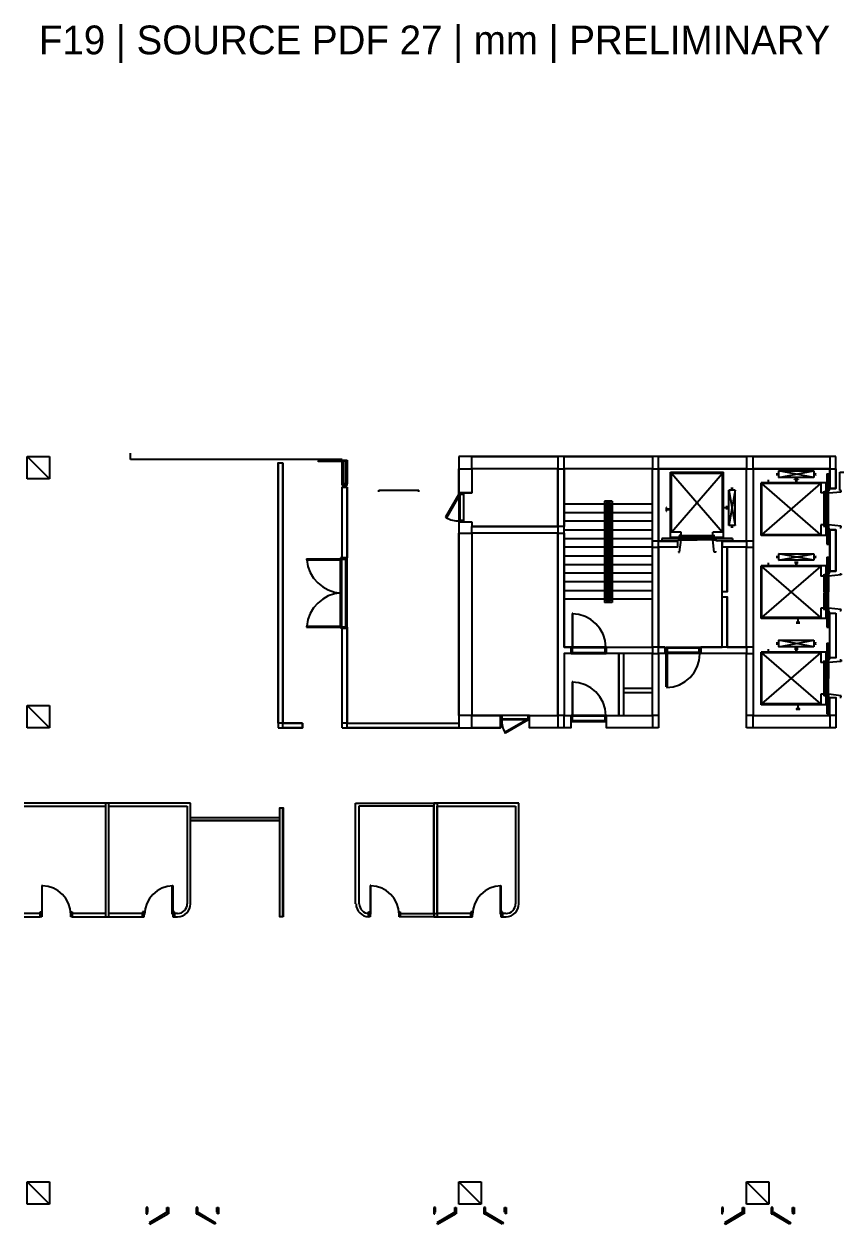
# Model space of a CAD drawing. Header units: millimetres. Extents: x -1062 to 473405, y -148599 to 38948.
# Drawn here: x 349535 to 375175, y -148599 to -111052 of the extents above; entities that cross this region are included whole.
import ezdxf

# ---------------------------------------------------------------- set-up
doc = ezdxf.new("R2010")
doc.units = ezdxf.units.MM
for name, color, linetype in [('COLUMN', 1, 'Continuous'), ('CORE_REF', 8, 'Continuous'), ('DOOR', 3, 'Continuous'), ('TITLE', 2, 'Continuous'), ('WALL', 7, 'Continuous'), ('WINDOW', 4, 'Continuous')]:
    doc.layers.add(name, color=color, linetype=linetype)

msp = doc.modelspace()

# ---------------------------------------------------------------- linework, layer by layer
at = {"layer": 'COLUMN'}
for p, q in [((350334.3, -125279), (349636.1, -124580.5)), ((349636.1, -124580.5), (350334.3, -124580.5)), ((349636.1, -125279), (349636.1, -124580.5)), ((350334.3, -124580.5), (350334.3, -125279)), ((350334.3, -125279), (349636.1, -125279)), ((350334.3, -133077.6), (349636.1, -132379.1)), ((349636.1, -132379.1), (350334.3, -132379.1)), ((349636.1, -133077.6), (349636.1, -132379.1)), ((350334.3, -132379.1), (350334.3, -133077.6)), ((350334.3, -133077.6), (349636.1, -133077.6)), ((350334.3, -147976.3), (349636.1, -147277.7)), ((349636.1, -147277.7), (350334.3, -147277.7)), ((349636.1, -147976.3), (349636.1, -147277.7)), ((350334.3, -147277.7), (350334.3, -147976.3)), ((363827.2, -147976.3), (363129, -147277.7)), ((363129, -147277.7), (363827.2, -147277.7)), ((363129, -147976.3), (363129, -147277.7)), ((363827.2, -147277.7), (363827.2, -147976.3)), ((372826.7, -147976.3), (372128.5, -147277.7)), ((372128.5, -147277.7), (372826.7, -147277.7)), ((372128.5, -147976.3), (372128.5, -147277.7)), ((372826.7, -147277.7), (372826.7, -147976.3)), ((350334.3, -147976.3), (349636.1, -147976.3)), ((363827.2, -147976.3), (363129, -147976.3)), ((372826.7, -147976.3), (372128.5, -147976.3))]:
    msp.add_line(p, q, dxfattribs=at)
at = {"layer": 'CORE_REF'}
for p, q in [((369754.9, -127108), (369754.9, -125075.8)), ((369754.9, -125075.8), (371405, -125075.8)), ((369780.3, -126955.6), (369780.3, -125101.2)), ((369780.3, -125101.2), (371379.6, -125101.2)), ((369780.3, -126955.6), (371379.6, -125101.2)), ((369780.3, -125101.2), (371379.6, -126955.6)), ((371379.6, -126955.6), (371379.6, -125101.2)), ((371405, -127108), (371405, -125075.8)), ((372801.3, -125317.1), (372801.3, -125393.3)), ((373080.5, -125177.4), (373080.5, -125101.2)), ((373080.5, -125101.2), (373080.5, -125126.6)), ((373080.5, -125126.6), (373093.2, -125126.6)), ((373093.2, -125139.3), (373080.5, -125139.3)), ((373080.5, -125139.3), (373080.5, -125177.4)), ((373105.9, -125126.6), (373093.2, -125126.6)), ((373105.9, -125139.3), (373093.2, -125139.3)), ((373105.9, -125126.6), (373131.3, -125126.6)), ((373131.3, -125139.3), (373105.9, -125139.3)), ((373131.3, -125037.7), (373131.3, -125240.9)), ((374235.6, -125240.9), (373131.3, -125037.7)), ((373131.3, -125037.7), (374235.6, -125037.7)), ((373131.3, -125240.9), (374235.6, -125037.7)), ((373131.3, -125126.6), (373131.3, -125139.3)), ((374235.6, -125240.9), (373131.3, -125240.9)), ((373626.3, -125304.4), (373626.3, -125291.7)), ((373626.3, -125291.7), (373740.6, -125291.7)), ((373677.1, -125304.4), (373626.3, -125304.4)), ((373677.1, -125342.5), (373677.1, -125304.4)), ((373677.1, -125406.1), (373677.1, -125342.5)), ((373740.6, -125304.4), (373689.8, -125304.4)), ((373689.8, -125304.4), (373689.8, -125342.5)), ((373689.8, -125342.5), (373689.8, -125406.1)), ((373740.6, -125291.7), (373740.6, -125304.4)), ((374235.6, -125037.7), (374235.6, -125240.9)), ((374235.6, -125126.6), (374261, -125126.6)), ((374235.6, -125139.3), (374261, -125139.3)), ((374273.7, -125126.6), (374261, -125126.6)), ((374261, -125139.3), (374273.7, -125139.3)), ((374286.4, -125101.2), (374273.7, -125126.6)), ((374273.7, -125139.3), (374286.4, -125177.4)), ((374286.4, -125177.4), (374286.4, -125101.2)), ((374641.8, -125126.6), (374641.8, -127323.9)), ((374641.8, -125126.6), (374730.6, -125126.6)), ((374705.3, -125634.7), (374705.3, -125126.6)), ((371773.1, -125634.7), (371570, -125634.7)), ((371570, -126739.7), (371570, -125634.7)), ((371773.1, -125634.7), (371570, -126739.7)), ((371570, -125634.7), (371773.1, -126739.7)), ((371633.5, -125583.9), (371709.6, -125583.9)), ((371671.6, -125583.9), (371633.5, -125583.9)), ((371671.6, -125583.9), (371671.6, -125609.3)), ((371684.3, -125583.9), (371671.6, -125583.9)), ((371671.6, -125609.3), (371671.6, -125634.7)), ((371709.6, -125583.9), (371684.3, -125583.9)), ((371773.1, -126739.7), (371773.1, -125634.7)), ((374616.4, -125406.1), (372585.5, -125406.1)), ((372585.5, -127057.2), (372585.5, -125406.1)), ((374451.4, -125431.5), (372610.9, -125431.5)), ((372610.9, -127031.8), (372610.9, -125431.5)), ((374451.4, -127031.8), (372610.9, -125431.5)), ((372610.9, -127031.8), (374451.4, -125431.5)), ((373689.8, -125406.1), (373677.1, -125406.1)), ((374451.4, -125431.5), (374451.4, -125723.6)), ((374552.9, -125723.6), (374451.4, -125723.6)), ((374552.9, -125723.6), (374552.9, -125672.8)), ((374552.9, -126231.6), (374552.9, -125685.5)), ((374591, -125685.5), (374552.9, -125685.5)), ((374591, -126231.6), (374591, -125685.5)), ((374616.4, -127057.2), (374616.4, -125406.1)), ((374654.5, -126765.1), (374654.5, -125685.5)), ((374654.5, -125685.5), (374692.6, -125685.5)), ((374730.6, -125583.9), (374692.6, -125660.1)), ((374692.6, -125723.6), (374692.6, -125660.1)), ((374692.6, -125660.1), (374705.3, -125660.1)), ((374692.6, -126765.1), (374692.6, -125685.5)), ((374692.6, -125723.6), (375086, -125685.5)), ((375086, -125647.4), (375048, -125647.4)), ((375086, -125685.5), (375086, -125647.4)), ((367685.9, -126079.2), (366429.3, -126079.2)), ((367927.1, -125977.6), (367685.9, -125977.6)), ((367685.9, -125977.6), (367685.9, -129152.9)), ((367876.3, -126028.4), (367736.7, -126028.4)), ((367736.7, -126028.4), (367736.7, -129102.1)), ((367876.3, -126079.2), (367736.7, -126079.2)), ((367774.7, -126079.2), (367774.7, -129051.3)), ((367825.5, -126079.2), (367825.5, -129051.3)), ((367876.3, -126079.2), (367863.6, -126079.2)), ((367876.3, -126028.4), (367876.3, -129102.1)), ((367927.1, -125977.6), (367927.1, -129152.9)), ((369183.7, -126079.2), (367927.1, -126079.2)), ((371506.6, -126180.8), (371506.6, -126130)), ((371506.6, -126130), (371506.6, -126244.3)), ((367685.9, -126345.9), (366429.3, -126345.9)), ((367774.7, -126345.9), (367736.7, -126345.9)), ((367876.3, -126345.9), (367825.5, -126345.9)), ((369183.7, -126345.9), (367927.1, -126345.9)), ((369628, -126180.8), (369615.3, -126180.8)), ((369615.3, -126180.8), (369615.3, -126295.1)), ((369615.3, -126295.1), (369628, -126295.1)), ((369628, -126231.6), (369628, -126180.8)), ((369640.7, -126231.6), (369628, -126231.6)), ((369628, -126282.4), (369628, -126244.3)), ((369628, -126244.3), (369640.7, -126244.3)), ((369691.4, -126231.6), (369640.7, -126231.6)), ((369640.7, -126244.3), (369691.4, -126244.3)), ((369729.5, -126231.6), (369691.4, -126231.6)), ((369691.4, -126244.3), (369729.5, -126244.3)), ((369729.5, -126244.3), (369729.5, -126231.6)), ((371392.3, -126193.5), (371392.3, -126180.8)), ((371392.3, -126180.8), (371430.4, -126180.8)), ((371430.4, -126193.5), (371392.3, -126193.5)), ((371430.4, -126180.8), (371455.8, -126180.8)), ((371455.8, -126193.5), (371430.4, -126193.5)), ((371455.8, -126180.8), (371468.5, -126180.8)), ((371468.5, -126193.5), (371455.8, -126193.5)), ((371468.5, -126180.8), (371493.9, -126180.8)), ((371493.9, -126193.5), (371468.5, -126193.5)), ((371493.9, -126180.8), (371506.6, -126180.8)), ((371506.6, -126193.5), (371493.9, -126193.5)), ((371506.6, -126244.3), (371506.6, -126193.5)), ((374552.9, -126765.1), (374552.9, -126231.6)), ((374591, -126231.6), (374552.9, -126231.6)), ((374591, -126765.1), (374591, -126231.6)), ((374654.5, -126231.6), (374692.6, -126231.6)), ((367685.9, -126612.7), (366429.3, -126612.7)), ((367685.9, -126892.1), (366429.3, -126892.1)), ((367774.7, -126612.7), (367736.7, -126612.7)), ((367774.7, -126892.1), (367736.7, -126892.1)), ((367876.3, -126612.7), (367825.5, -126612.7)), ((367876.3, -126892.1), (367825.5, -126892.1)), ((369183.7, -126612.7), (367927.1, -126612.7)), ((369183.7, -126892.1), (367927.1, -126892.1)), ((371773.1, -126739.7), (371570, -126739.7)), ((371671.6, -126777.8), (371633.5, -126777.8)), ((371709.6, -126790.5), (371633.5, -126790.5)), ((371671.6, -126765.1), (371671.6, -126739.7)), ((371671.6, -126777.8), (371671.6, -126765.1)), ((371684.3, -126777.8), (371671.6, -126777.8)), ((371709.6, -126777.8), (371684.3, -126777.8)), ((374451.4, -126727), (374451.4, -127031.8)), ((374552.9, -126727), (374451.4, -126727)), ((374552.9, -126727), (374552.9, -126790.5)), ((374591, -126765.1), (374552.9, -126765.1)), ((374654.5, -126765.1), (374692.6, -126765.1)), ((375086, -126765.1), (374692.6, -126727)), ((374692.6, -126727), (374692.6, -126803.2)), ((374692.6, -126803.2), (374705.3, -126803.2)), ((374730.6, -126879.4), (374692.6, -126803.2)), ((374705.3, -127323.9), (374705.3, -126815.9)), ((375048, -126803.2), (375086, -126803.2)), ((375086, -126803.2), (375086, -126765.1)), ((367685.9, -127158.8), (366429.3, -127158.8)), ((367774.7, -127158.8), (367736.7, -127158.8)), ((367876.3, -127158.8), (367825.5, -127158.8)), ((369183.7, -127158.8), (367927.1, -127158.8)), ((371684.3, -127146.1), (369475.6, -127146.1)), ((369475.6, -127146.1), (369475.6, -127235)), ((369475.6, -127209.6), (369996.1, -127209.6)), ((369754.9, -127108), (371405, -127108)), ((370084.9, -126955.6), (369780.3, -126955.6)), ((369932.6, -127235), (370008.8, -127196.9)), ((370084.9, -127196.9), (370008.8, -127196.9)), ((370008.8, -127196.9), (370008.8, -127209.6)), ((370084.9, -127057.2), (370021.4, -127057.2)), ((370034.1, -127057.2), (370580, -127057.2)), ((370034.1, -127095.3), (370034.1, -127057.2)), ((370034.1, -127095.3), (370580, -127095.3)), ((370034.1, -127146.1), (370580, -127146.1)), ((370034.1, -127146.1), (370034.1, -127196.9)), ((370034.1, -127196.9), (370580, -127196.9)), ((370034.1, -127578), (370084.9, -127196.9)), ((370084.9, -127057.2), (370084.9, -126955.6)), ((370580, -127057.2), (371113.1, -127057.2)), ((370580, -127095.3), (370580, -127057.2)), ((370580, -127095.3), (371113.1, -127095.3)), ((371113.1, -127146.1), (370580, -127146.1)), ((370580, -127196.9), (370580, -127146.1)), ((371113.1, -127196.9), (370580, -127196.9)), ((371379.6, -126955.6), (371075, -126955.6)), ((371075, -127057.2), (371075, -126955.6)), ((371075, -127057.2), (371138.5, -127057.2)), ((371113.1, -127578), (371075, -127196.9)), ((371075, -127196.9), (371151.1, -127196.9)), ((371113.1, -127095.3), (371113.1, -127057.2)), ((371113.1, -127146.1), (371113.1, -127196.9)), ((371151.1, -127196.9), (371151.1, -127209.6)), ((371227.3, -127235), (371151.1, -127196.9)), ((371163.8, -127209.6), (371684.3, -127209.6)), ((371684.3, -127146.1), (371684.3, -127235)), ((374616.4, -127057.2), (372585.5, -127057.2)), ((374451.4, -127031.8), (372610.9, -127031.8)), ((367685.9, -127425.6), (366429.3, -127425.6)), ((367774.7, -127425.6), (367736.7, -127425.6)), ((367876.3, -127425.6), (367825.5, -127425.6)), ((369183.7, -127425.6), (367927.1, -127425.6)), ((369996.1, -127552.6), (369996.1, -127578)), ((369996.1, -127578), (370034.1, -127578)), ((371163.8, -127578), (371113.1, -127578)), ((371163.8, -127552.6), (371163.8, -127578)), ((373131.3, -127628.8), (373131.3, -127832)), ((374235.6, -127832), (373131.3, -127628.8)), ((373131.3, -127628.8), (374235.6, -127628.8)), ((373131.3, -127832), (374235.6, -127628.8)), ((374235.6, -127628.8), (374235.6, -127832)), ((374641.8, -127323.9), (374730.6, -127323.9)), ((367685.9, -127705), (366429.3, -127705)), ((367685.9, -127971.7), (366429.3, -127971.7)), ((367774.7, -127705), (367736.7, -127705)), ((367774.7, -127971.7), (367736.7, -127971.7)), ((367876.3, -127705), (367825.5, -127705)), ((367876.3, -127971.7), (367825.5, -127971.7)), ((369183.7, -127705), (367927.1, -127705)), ((369183.7, -127971.7), (367927.1, -127971.7)), ((374616.4, -128009.8), (372585.5, -128009.8)), ((372585.5, -129648.3), (372585.5, -128009.8)), ((374451.4, -128022.5), (372610.9, -128022.5)), ((372610.9, -129622.9), (372610.9, -128022.5)), ((374451.4, -129622.9), (372610.9, -128022.5)), ((372610.9, -129622.9), (374451.4, -128022.5)), ((372801.3, -127908.2), (372801.3, -127984.4)), ((373080.5, -127768.5), (373080.5, -127692.3)), ((373080.5, -127692.3), (373080.5, -127730.4)), ((373080.5, -127730.4), (373093.2, -127730.4)), ((373093.2, -127743.1), (373080.5, -127743.1)), ((373080.5, -127743.1), (373080.5, -127768.5)), ((373105.9, -127730.4), (373093.2, -127730.4)), ((373105.9, -127743.1), (373093.2, -127743.1)), ((373105.9, -127730.4), (373131.3, -127730.4)), ((373131.3, -127743.1), (373105.9, -127743.1)), ((373131.3, -127730.4), (373131.3, -127743.1)), ((374235.6, -127832), (373131.3, -127832)), ((373626.3, -127895.5), (373740.6, -127895.5)), ((373677.1, -127908.2), (373626.3, -127908.2)), ((373677.1, -127946.3), (373677.1, -127908.2)), ((373677.1, -128009.8), (373677.1, -127946.3)), ((373689.8, -128009.8), (373677.1, -128009.8)), ((373740.6, -127908.2), (373689.8, -127908.2)), ((373689.8, -127908.2), (373689.8, -127946.3)), ((373689.8, -127946.3), (373689.8, -128009.8)), ((374261, -127730.4), (374235.6, -127730.4)), ((374235.6, -127730.4), (374235.6, -127743.1)), ((374235.6, -127743.1), (374261, -127743.1)), ((374273.7, -127730.4), (374261, -127730.4)), ((374261, -127743.1), (374273.7, -127743.1)), ((374286.4, -127692.3), (374273.7, -127730.4)), ((374273.7, -127743.1), (374286.4, -127768.5)), ((374286.4, -127768.5), (374286.4, -127692.3)), ((374451.4, -128022.5), (374451.4, -128327.3)), ((374616.4, -129648.3), (374616.4, -128009.8)), ((374641.8, -127730.4), (374641.8, -129927.7)), ((374641.8, -127730.4), (374730.6, -127730.4)), ((374705.3, -128238.4), (374705.3, -127730.4)), ((367685.9, -128238.4), (366429.3, -128238.4)), ((367774.7, -128238.4), (367736.7, -128238.4)), ((367876.3, -128238.4), (367825.5, -128238.4)), ((369183.7, -128238.4), (367927.1, -128238.4)), ((374552.9, -128327.3), (374451.4, -128327.3)), ((374552.9, -128327.3), (374552.9, -128263.8)), ((374552.9, -128822.7), (374552.9, -128289.2)), ((374591, -128289.2), (374552.9, -128289.2)), ((374591, -128822.7), (374591, -128289.2)), ((374654.5, -128289.2), (374654.5, -128822.7)), ((374654.5, -128289.2), (374692.6, -128289.2)), ((374730.6, -128174.9), (374692.6, -128263.8)), ((374692.6, -128327.3), (374692.6, -128263.8)), ((374692.6, -128263.8), (374705.3, -128263.8)), ((374692.6, -128289.2), (374692.6, -128822.7)), ((375086, -128289.2), (374692.6, -128327.3)), ((375048, -128251.1), (375086, -128251.1)), ((375086, -128251.1), (375086, -128289.2)), ((367685.9, -128505.2), (366429.3, -128505.2)), ((367774.7, -128505.2), (367736.7, -128505.2)), ((367876.3, -128505.2), (367825.5, -128505.2)), ((369183.7, -128505.2), (367927.1, -128505.2)), ((367685.9, -128784.6), (366429.3, -128784.6)), ((367685.9, -129051.3), (366429.3, -129051.3)), ((367927.1, -129152.9), (367685.9, -129152.9)), ((367774.7, -128784.6), (367736.7, -128784.6)), ((367774.7, -129051.3), (367736.7, -129051.3)), ((367876.3, -129102.1), (367736.7, -129102.1)), ((367876.3, -129051.3), (367774.7, -129051.3)), ((367876.3, -128784.6), (367825.5, -128784.6)), ((367876.3, -129051.3), (367863.6, -129051.3)), ((369183.7, -128784.6), (367927.1, -128784.6)), ((369183.7, -129051.3), (367927.1, -129051.3)), ((374552.9, -128822.7), (374591, -128822.7)), ((374552.9, -129368.9), (374552.9, -128835.4)), ((374552.9, -128835.4), (374591, -128835.4)), ((374591, -129368.9), (374591, -128835.4)), ((374654.5, -129368.9), (374654.5, -128822.7)), ((374692.6, -128822.7), (374654.5, -128822.7)), ((374692.6, -129368.9), (374692.6, -128822.7)), ((374451.4, -129330.8), (374451.4, -129622.9)), ((374552.9, -129330.8), (374451.4, -129330.8)), ((374552.9, -129330.8), (374552.9, -129394.3)), ((374591, -129368.9), (374552.9, -129368.9)), ((374654.5, -129368.9), (374692.6, -129368.9)), ((375086, -129368.9), (374692.6, -129330.8)), ((374692.6, -129330.8), (374692.6, -129394.3)), ((374692.6, -129394.3), (374705.3, -129394.3)), ((374730.6, -129483.2), (374692.6, -129394.3)), ((374705.3, -129927.7), (374705.3, -129419.7)), ((375048, -129407), (375086, -129407)), ((375086, -129407), (375086, -129368.9)), ((374616.4, -129648.3), (372585.5, -129648.3)), ((374451.4, -129622.9), (372610.9, -129622.9)), ((373727.9, -129775.3), (373677.1, -129775.3)), ((373677.1, -129788), (373791.3, -129788)), ((373740.6, -129673.7), (373727.9, -129673.7)), ((373727.9, -129673.7), (373727.9, -129737.2)), ((373727.9, -129737.2), (373727.9, -129775.3)), ((373740.6, -129737.2), (373740.6, -129673.7)), ((373740.6, -129775.3), (373740.6, -129737.2)), ((373791.3, -129775.3), (373740.6, -129775.3)), ((374641.8, -129927.7), (374730.6, -129927.7)), ((372801.3, -130613.6), (372801.3, -130689.8)), ((373080.5, -130473.9), (373080.5, -130397.7)), ((373080.5, -130397.7), (373080.5, -130423.1)), ((373080.5, -130423.1), (373093.2, -130435.8)), ((373093.2, -130435.8), (373080.5, -130435.8)), ((373080.5, -130435.8), (373080.5, -130473.9)), ((373093.2, -130435.8), (373105.9, -130435.8)), ((373105.9, -130435.8), (373131.3, -130435.8)), ((373131.3, -130334.2), (373131.3, -130537.4)), ((374235.6, -130537.4), (373131.3, -130334.2)), ((373131.3, -130334.2), (374235.6, -130334.2)), ((373131.3, -130537.4), (374235.6, -130334.2)), ((374235.6, -130537.4), (373131.3, -130537.4)), ((373677.1, -130600.9), (373626.3, -130600.9)), ((373626.3, -130600.9), (373740.6, -130600.9)), ((373677.1, -130613.6), (373677.1, -130600.9)), ((373677.1, -130639), (373677.1, -130613.6)), ((373677.1, -130651.7), (373677.1, -130639)), ((373677.1, -130702.5), (373677.1, -130651.7)), ((373740.6, -130600.9), (373689.8, -130600.9)), ((373689.8, -130600.9), (373689.8, -130613.6)), ((373689.8, -130613.6), (373689.8, -130639)), ((373689.8, -130639), (373689.8, -130651.7)), ((373689.8, -130651.7), (373689.8, -130702.5)), ((374235.6, -130334.2), (374235.6, -130537.4)), ((374261, -130435.8), (374235.6, -130435.8)), ((374273.7, -130435.8), (374261, -130435.8)), ((374286.4, -130397.7), (374273.7, -130423.1)), ((374273.7, -130423.1), (374273.7, -130435.8)), ((374273.7, -130435.8), (374286.4, -130473.9)), ((374286.4, -130473.9), (374286.4, -130397.7)), ((374641.8, -130423.1), (374641.8, -132633.1)), ((374641.8, -130423.1), (374730.6, -130423.1)), ((374705.3, -130943.8), (374705.3, -130423.1)), ((374616.4, -130702.5), (372585.5, -130702.5)), ((372585.5, -132353.7), (372585.5, -130702.5)), ((374451.4, -130727.9), (372610.9, -130727.9)), ((372610.9, -132328.3), (372610.9, -130727.9)), ((374451.4, -132328.3), (372610.9, -130727.9)), ((372610.9, -132328.3), (374451.4, -130727.9)), ((373689.8, -130702.5), (373677.1, -130702.5)), ((374451.4, -130727.9), (374451.4, -131032.7)), ((374552.9, -131032.7), (374451.4, -131032.7)), ((374552.9, -131032.7), (374552.9, -130969.2)), ((374552.9, -131528.1), (374552.9, -130994.6)), ((374591, -130994.6), (374552.9, -130994.6)), ((374591, -131528.1), (374591, -130994.6)), ((374616.4, -132353.7), (374616.4, -130702.5)), ((374654.5, -130994.6), (374654.5, -131528.1)), ((374654.5, -130994.6), (374692.6, -130994.6)), ((374730.6, -130880.3), (374692.6, -130956.5)), ((374692.6, -131032.7), (374692.6, -130956.5)), ((374692.6, -130956.5), (374705.3, -130956.5)), ((374692.6, -130994.6), (374692.6, -131528.1)), ((375086, -130994.6), (374692.6, -131032.7)), ((375048, -130943.8), (375086, -130943.8)), ((375086, -130943.8), (375086, -130994.6)), ((374552.9, -132074.2), (374552.9, -131528.1)), ((374591, -131528.1), (374552.9, -131528.1)), ((374591, -132074.2), (374591, -131528.1)), ((374654.5, -132074.2), (374654.5, -131528.1)), ((374692.6, -131528.1), (374654.5, -131528.1)), ((374692.6, -132074.2), (374692.6, -131528.1)), ((374451.4, -132023.4), (374451.4, -132328.3)), ((374552.9, -132023.4), (374451.4, -132023.4)), ((374552.9, -132023.4), (374552.9, -132086.9)), ((374591, -132074.2), (374552.9, -132074.2)), ((374654.5, -132074.2), (374692.6, -132074.2)), ((375086, -132074.2), (374692.6, -132023.4)), ((374692.6, -132023.4), (374692.6, -132099.6)), ((374692.6, -132099.6), (374705.3, -132099.6)), ((374730.6, -132175.8), (374692.6, -132099.6)), ((374705.3, -132633.1), (374705.3, -132112.3)), ((375048, -132112.3), (375086, -132112.3)), ((375086, -132112.3), (375086, -132074.2)), ((374616.4, -132353.7), (372585.5, -132353.7)), ((374451.4, -132328.3), (372610.9, -132328.3)), ((373727.9, -132480.7), (373677.1, -132480.7)), ((373677.1, -132480.7), (373677.1, -132493.4)), ((373677.1, -132493.4), (373791.3, -132493.4)), ((373740.6, -132379.1), (373727.9, -132379.1)), ((373727.9, -132379.1), (373727.9, -132442.6)), ((373727.9, -132442.6), (373727.9, -132468)), ((373727.9, -132468), (373727.9, -132480.7)), ((373740.6, -132442.6), (373740.6, -132379.1)), ((373740.6, -132468), (373740.6, -132442.6)), ((373740.6, -132480.7), (373740.6, -132468)), ((373791.3, -132480.7), (373740.6, -132480.7)), ((373791.3, -132493.4), (373791.3, -132480.7)), ((374641.8, -132633.1), (374730.6, -132633.1))]:
    msp.add_line(p, q, dxfattribs=at)
at = {"layer": 'DOOR'}
for p, q in [((358737.2, -124720.2), (359486.1, -124720.2)), ((358737.2, -124745.6), (358737.2, -124720.2)), ((359486.1, -124745.6), (358737.2, -124745.6)), ((359486.1, -124720.2), (359486.1, -124694.8)), ((359486.1, -124694.8), (359638.4, -124694.8)), ((359486.1, -124720.2), (359486.1, -124745.6)), ((359524.1, -124720.2), (359486.1, -124720.2)), ((359486.1, -125469.6), (359486.1, -124745.6)), ((359524.1, -124732.9), (359524.1, -124720.2)), ((359524.1, -125444.2), (359524.1, -124732.9)), ((359638.4, -124732.9), (359524.1, -124732.9)), ((359600.3, -125444.2), (359600.3, -124732.9)), ((359638.4, -124694.8), (359638.4, -124732.9)), ((359638.4, -124720.2), (359638.4, -125444.2)), ((359486.1, -125456.9), (359486.1, -125495)), ((359524.1, -125456.9), (359486.1, -125456.9)), ((359486.1, -125495), (359638.4, -125495)), ((359638.4, -125444.2), (359524.1, -125444.2)), ((359524.1, -125444.2), (359524.1, -125456.9)), ((359638.4, -125495), (359638.4, -125444.2)), ((363129, -125761.7), (362710.2, -126485.7)), ((363167.1, -125774.4), (362748.2, -126498.4)), ((363129, -125723.6), (363281.3, -125723.6)), ((363129, -125761.7), (363129, -125723.6)), ((363167.1, -125761.7), (363129, -125761.7)), ((363129, -125761.7), (363167.1, -125774.4)), ((363129, -125761.7), (363129, -126600)), ((363167.1, -125774.4), (363167.1, -125761.7)), ((363281.3, -125774.4), (363167.1, -125774.4)), ((363167.1, -125774.4), (363167.1, -126600)), ((363281.3, -125723.6), (363281.3, -125774.4)), ((363281.3, -125774.4), (363281.3, -126587.3)), ((362748.2, -126498.4), (362710.2, -126485.7)), ((362744.9, -126503.9), (362790, -126527.5)), ((362790, -126527.5), (362836.5, -126547.8)), ((362836.5, -126547.8), (362884.2, -126564.8)), ((362884.2, -126564.8), (362932.9, -126578.5)), ((362932.9, -126578.5), (362982.4, -126588.9)), ((362982.4, -126588.9), (363032.6, -126595.9)), ((363032.6, -126595.9), (363083.2, -126599.5)), ((363083.2, -126599.5), (363134.1, -126599.6)), ((363167.1, -126600), (363129, -126600)), ((363129, -126600), (363129, -126625.4)), ((363129, -126625.4), (363281.3, -126625.4)), ((363281.3, -126587.3), (363167.1, -126587.3)), ((363167.1, -126587.3), (363167.1, -126600)), ((363281.3, -126587.3), (363281.3, -126625.4)), ((358369.1, -127781.2), (359435.3, -127781.2)), ((358369.1, -127781.2), (358369.1, -127819.3)), ((358369.1, -127819.3), (359435.3, -127819.3)), ((358374.2, -127819.9), (358412.5, -128024.9)), ((358412.5, -128024.9), (358485.1, -128215)), ((359638.4, -127755.8), (359435.3, -127755.8)), ((359435.3, -127755.8), (359435.3, -127781.2)), ((359435.3, -127781.2), (359473.4, -127781.2)), ((359435.3, -129927.7), (359435.3, -127781.2)), ((359473.4, -127781.2), (359473.4, -127793.9)), ((359473.4, -127793.9), (359600.3, -127793.9)), ((359473.4, -129915), (359473.4, -127793.9)), ((359600.3, -127793.9), (359600.3, -127781.2)), ((359600.3, -127781.2), (359638.4, -127781.2)), ((359600.3, -129915), (359600.3, -127793.9)), ((359638.4, -127781.2), (359638.4, -127755.8)), ((359638.4, -129927.7), (359638.4, -127781.2)), ((358485.1, -128215), (358588.4, -128387)), ((358588.4, -128387), (358719.1, -128537.5)), ((358719.1, -128537.5), (358873.8, -128663.3)), ((358873.8, -128663.3), (359049.1, -128760.9)), ((359049.1, -128760.9), (359241.4, -128827.2)), ((358873.8, -129045.6), (358719.1, -129171.4)), ((359049.1, -128948), (358873.8, -129045.6)), ((359241.4, -128881.8), (359049.1, -128948)), ((359241.4, -128827.2), (359447.4, -128858.6)), ((359447.4, -128850.3), (359241.4, -128881.8)), ((358485.1, -129493.9), (358412.5, -129684)), ((358588.4, -129321.9), (358485.1, -129493.9)), ((358719.1, -129171.4), (358588.4, -129321.9)), ((366670.4, -129495.9), (366670.4, -130550.1)), ((366695.8, -129495.9), (366670.4, -129495.9)), ((366887.8, -129529.9), (366676.8, -129508.6)), ((366695.8, -130550.1), (366695.8, -129495.9)), ((367084.4, -129590.9), (366887.8, -129529.9)), ((358369.1, -129889.6), (359435.3, -129889.6)), ((358369.1, -129889.6), (358369.1, -129927.7)), ((358412.5, -129684), (358374.2, -129889)), ((367262.3, -129687.5), (367084.4, -129590.9)), ((367417.3, -129815.5), (367262.3, -129687.5)), ((367545.1, -129970.6), (367417.3, -129815.5)), ((358369.1, -129927.7), (359435.3, -129927.7)), ((359435.3, -129927.7), (359473.4, -129927.7)), ((359435.3, -129953.1), (359435.3, -129927.7)), ((359638.4, -129953.1), (359435.3, -129953.1)), ((359473.4, -129927.7), (359473.4, -129915)), ((359473.4, -129915), (359600.3, -129915)), ((359600.3, -129915), (359600.3, -129927.7)), ((359600.3, -129927.7), (359638.4, -129927.7)), ((359638.4, -129927.7), (359638.4, -129953.1)), ((367641.7, -130148.6), (367545.1, -129970.6)), ((367702.7, -130345.2), (367641.7, -130148.6)), ((366670.4, -130550.1), (366645.1, -130550.1)), ((366645.1, -130550.1), (366645.1, -130753.3)), ((366670.4, -130550.1), (366695.8, -130550.1)), ((366670.4, -130575.5), (366670.4, -130550.1)), ((366683.1, -130575.5), (366670.4, -130575.5)), ((366683.1, -130715.2), (366683.1, -130575.5)), ((367698.6, -130575.5), (366683.1, -130575.5)), ((367711.3, -130550.1), (366695.8, -130550.1)), ((367711.3, -130575.5), (367698.6, -130575.5)), ((367698.6, -130575.5), (367698.6, -130715.2)), ((367724, -130556.4), (367702.7, -130345.2)), ((367736.7, -130550.1), (367711.3, -130550.1)), ((367711.3, -130550.1), (367711.3, -130575.5)), ((367736.7, -130753.3), (367736.7, -130550.1)), ((369589.9, -130753.3), (369589.9, -130550.1)), ((369589.9, -130550.1), (369615.3, -130550.1)), ((369615.3, -130550.1), (369615.3, -130575.5)), ((369615.3, -130550.1), (370668.8, -130550.1)), ((369615.3, -130575.5), (369640.7, -130575.5)), ((369640.7, -130575.5), (369640.7, -130715.2)), ((369640.7, -130575.5), (370643.4, -130575.5)), ((370643.4, -130715.2), (370643.4, -130575.5)), ((370643.4, -130575.5), (370668.8, -130575.5)), ((370668.8, -130575.5), (370668.8, -130550.1)), ((370668.8, -130550.1), (370694.2, -130550.1)), ((366645.1, -130753.3), (366670.4, -130753.3)), ((366670.4, -130753.3), (366670.4, -130715.2)), ((366670.4, -130715.2), (366683.1, -130715.2)), ((366670.4, -130753.3), (367711.3, -130753.3)), ((366683.1, -130715.2), (367698.6, -130715.2)), ((367698.6, -130715.2), (367711.3, -130715.2)), ((367711.3, -130715.2), (367711.3, -130753.3)), ((367711.3, -130753.3), (367736.7, -130753.3)), ((369615.3, -130753.3), (369589.9, -130753.3)), ((369640.7, -130715.2), (369615.3, -130715.2)), ((369615.3, -130715.2), (369615.3, -130753.3)), ((369615.3, -131794.8), (369615.3, -130753.3)), ((369615.3, -130753.3), (369640.7, -130753.3)), ((370643.4, -130715.2), (369640.7, -130715.2)), ((369640.7, -130753.3), (369640.7, -131794.8)), ((370668.8, -130753.3), (369640.7, -130753.3)), ((370586.5, -131167.5), (370647.5, -130970.8)), ((370668.8, -130715.2), (370643.4, -130715.2)), ((370647.5, -130970.8), (370668.8, -130759.6)), ((370668.8, -130753.3), (370668.8, -130715.2)), ((370694.2, -130753.3), (370668.8, -130753.3)), ((370362.1, -131500.6), (370490, -131345.5)), ((370490, -131345.5), (370586.5, -131167.5)), ((366670.4, -131629.7), (366670.4, -132683.9)), ((366695.8, -131629.7), (366670.4, -131629.7)), ((366887.8, -131663.7), (366676.8, -131642.4)), ((366695.8, -132683.9), (366695.8, -131629.7)), ((367084.4, -131724.7), (366887.8, -131663.7)), ((367262.3, -131821.3), (367084.4, -131724.7)), ((369621.6, -131807.5), (369832.7, -131786.2)), ((369832.7, -131786.2), (370029.2, -131725.2)), ((370029.2, -131725.2), (370207.1, -131628.5)), ((370207.1, -131628.5), (370362.1, -131500.6)), ((367417.3, -131949.3), (367262.3, -131821.3)), ((367545.1, -132104.4), (367417.3, -131949.3)), ((367641.7, -132282.4), (367545.1, -132104.4)), ((369640.7, -131794.8), (369615.3, -131794.8)), ((367702.7, -132479.1), (367641.7, -132282.4)), ((367724, -132690.2), (367702.7, -132479.1)), ((364436.4, -132823.6), (364436.4, -132683.9)), ((364474.5, -132683.9), (364436.4, -132683.9)), ((364461.8, -132823.6), (364436.4, -132823.6)), ((364474.5, -132798.2), (364461.8, -132798.2)), ((364461.8, -132798.2), (364461.8, -132823.6)), ((365286.9, -132798.2), (364461.8, -132798.2)), ((365299.6, -132823.6), (364461.8, -132823.6)), ((365286.9, -132683.9), (364474.5, -132683.9)), ((364474.5, -132683.9), (364474.5, -132798.2)), ((364474.9, -132831.2), (364475, -132882.2)), ((364475, -132882.2), (364478.6, -132932.8)), ((365286.9, -132798.2), (364563.4, -133217.4)), ((365299.6, -132823.6), (364576.1, -133242.8)), ((365337.6, -132683.9), (365286.9, -132683.9)), ((365286.9, -132683.9), (365286.9, -132798.2)), ((365286.9, -132798.2), (365299.6, -132798.2)), ((365299.6, -132823.6), (365286.9, -132798.2)), ((365299.6, -132798.2), (365299.6, -132823.6)), ((365299.6, -132823.6), (365337.6, -132823.6)), ((365337.6, -132823.6), (365337.6, -132683.9)), ((366670.4, -132683.9), (366645.1, -132683.9)), ((366645.1, -132683.9), (366645.1, -132874.4)), ((366645.1, -132874.4), (366670.4, -132874.4)), ((366670.4, -132683.9), (366695.8, -132683.9)), ((366670.4, -132709.3), (366670.4, -132683.9)), ((366683.1, -132709.3), (366670.4, -132709.3)), ((366670.4, -132874.4), (366670.4, -132849)), ((366670.4, -132849), (366683.1, -132849)), ((366670.4, -132874.4), (367711.3, -132874.4)), ((366683.1, -132849), (366683.1, -132709.3)), ((367698.6, -132709.3), (366683.1, -132709.3)), ((366683.1, -132849), (367698.6, -132849)), ((367711.3, -132683.9), (366695.8, -132683.9)), ((367711.3, -132709.3), (367698.6, -132709.3)), ((367698.6, -132709.3), (367698.6, -132849)), ((367698.6, -132849), (367711.3, -132849)), ((367736.7, -132683.9), (367711.3, -132683.9)), ((367711.3, -132683.9), (367711.3, -132709.3)), ((367711.3, -132849), (367711.3, -132874.4)), ((367711.3, -132874.4), (367736.7, -132874.4)), ((367736.7, -132874.4), (367736.7, -132683.9)), ((364478.6, -132932.8), (364485.6, -132983)), ((364485.6, -132983), (364495.9, -133032.6)), ((364495.9, -133032.6), (364509.7, -133081.3)), ((364509.7, -133081.3), (364526.7, -133129)), ((364526.7, -133129), (364547, -133175.5)), ((364547, -133175.5), (364570.5, -133220.7)), ((364563.4, -133217.4), (364576.1, -133242.8)), ((350105.8, -138005.7), (350093.1, -138005.7)), ((350093.1, -138005.7), (350093.1, -138907.5)), ((350105.8, -138907.5), (350105.8, -138005.7)), ((350288.1, -138038.4), (350109.3, -138018.5)), ((350454.4, -138091.7), (350288.1, -138038.4)), ((350604.8, -138174.8), (350454.4, -138091.7)), ((353844.3, -138091.7), (353694, -138174.8)), ((354010.7, -138038.4), (353844.3, -138091.7)), ((354189.5, -138018.5), (354010.7, -138038.4)), ((354167.6, -138907.5), (354167.6, -138005.7)), ((354167.6, -138005.7), (354193, -138005.7)), ((354193, -138005.7), (354193, -138907.5)), ((360374.6, -138005.7), (360361.9, -138005.7)), ((360361.9, -138005.7), (360361.9, -138907.5)), ((360374.6, -138907.5), (360374.6, -138005.7)), ((360556.9, -138038.4), (360378.1, -138018.5)), ((360723.3, -138091.7), (360556.9, -138038.4)), ((360873.6, -138174.8), (360723.3, -138091.7)), ((364100.5, -138091.7), (363950.1, -138174.8)), ((364266.8, -138038.4), (364100.5, -138091.7)), ((364445.6, -138018.5), (364266.8, -138038.4)), ((364436.4, -138907.5), (364436.4, -138005.7)), ((364436.4, -138005.7), (364449.1, -138005.7)), ((364449.1, -138005.7), (364449.1, -138907.5)), ((350735.7, -138284.2), (350604.8, -138174.8)), ((350843.6, -138416.4), (350735.7, -138284.2)), ((350925, -138567.7), (350843.6, -138416.4)), ((353455.2, -138416.4), (353373.8, -138567.7)), ((353563.1, -138284.2), (353455.2, -138416.4)), ((353694, -138174.8), (353563.1, -138284.2)), ((361004.5, -138284.2), (360873.6, -138174.8)), ((361112.4, -138416.4), (361004.5, -138284.2)), ((361193.8, -138567.7), (361112.4, -138416.4)), ((363711.3, -138416.4), (363629.9, -138567.7)), ((363819.2, -138284.2), (363711.3, -138416.4)), ((363950.1, -138174.8), (363819.2, -138284.2)), ((350042.3, -138983.7), (350042.3, -138831.3)), ((350042.3, -138831.3), (350093.1, -138831.3)), ((350093.1, -138831.3), (350093.1, -138983.7)), ((350093.1, -138907.5), (350105.8, -138907.5)), ((350976.4, -138734.7), (350925, -138567.7)), ((350994.3, -138913.9), (350976.4, -138734.7)), ((350994.3, -138983.7), (350994.3, -138831.3)), ((350994.3, -138831.3), (351045.1, -138831.3)), ((351045.1, -138831.3), (351045.1, -138983.7)), ((353291.8, -138831.3), (353241, -138831.3)), ((353241, -138831.3), (353241, -138983.7)), ((353291.8, -138983.7), (353291.8, -138831.3)), ((353322.4, -138734.7), (353304.5, -138913.9)), ((353373.8, -138567.7), (353322.4, -138734.7)), ((354193, -138907.5), (354167.6, -138907.5)), ((354243.8, -138831.3), (354193, -138831.3)), ((354193, -138831.3), (354193, -138983.7)), ((354243.8, -138983.7), (354243.8, -138831.3)), ((360311.1, -138983.7), (360311.1, -138831.3)), ((360311.1, -138831.3), (360361.9, -138831.3)), ((360361.9, -138831.3), (360361.9, -138983.7)), ((360361.9, -138907.5), (360374.6, -138907.5)), ((361245.2, -138734.7), (361193.8, -138567.7)), ((361263.1, -138913.9), (361245.2, -138734.7)), ((361263.1, -138983.7), (361263.1, -138831.3)), ((361263.1, -138831.3), (361301.2, -138831.3)), ((361301.2, -138831.3), (361301.2, -138983.7)), ((363560.6, -138831.3), (363509.8, -138831.3)), ((363509.8, -138831.3), (363509.8, -138983.7)), ((363578.5, -138734.7), (363560.6, -138913.9)), ((363560.6, -138983.7), (363560.6, -138831.3)), ((363629.9, -138567.7), (363578.5, -138734.7)), ((364449.1, -138907.5), (364436.4, -138907.5)), ((364499.9, -138831.3), (364449.1, -138831.3)), ((364449.1, -138831.3), (364449.1, -138983.7)), ((364499.9, -138983.7), (364499.9, -138831.3)), ((350093.1, -138983.7), (350042.3, -138983.7)), ((351045.1, -138983.7), (350994.3, -138983.7)), ((353241, -138983.7), (353291.8, -138983.7)), ((354193, -138983.7), (354243.8, -138983.7)), ((360361.9, -138983.7), (360311.1, -138983.7)), ((361301.2, -138983.7), (361263.1, -138983.7)), ((363509.8, -138983.7), (363560.6, -138983.7)), ((364449.1, -138983.7), (364499.9, -138983.7))]:
    msp.add_line(p, q, dxfattribs=at)
at = {"layer": 'WALL'}
for p, q in [((352860.2, -124682.1), (352860.2, -124478.9)), ((374921, -124580.5), (363129, -124580.5)), ((363129, -124580.5), (363129, -125723.6)), ((374921, -125583.9), (374921, -124580.5)), ((359486.1, -124682.1), (352860.2, -124682.1)), ((357480.5, -124783.7), (357480.5, -133077.6)), ((357632.9, -132925.2), (357632.9, -124783.7)), ((363535.2, -124974.2), (363535.2, -125723.6)), ((366226.2, -124974.2), (363535.2, -124974.2)), ((366226.2, -124974.2), (366226.2, -126777.8)), ((366429.3, -130550.1), (366429.3, -124974.2)), ((369183.7, -124974.2), (366429.3, -124974.2)), ((369183.7, -130550.1), (369183.7, -124974.2)), ((369374.1, -124974.2), (372128.5, -124974.2)), ((369374.1, -127235), (369374.1, -124974.2)), ((372128.5, -127235), (372128.5, -124974.2)), ((372331.6, -124974.2), (372331.6, -132683.9)), ((372331.6, -124974.2), (374730.6, -124974.2)), ((374730.6, -124974.2), (374730.6, -125583.9)), ((375048, -125647.4), (375048, -125075.8)), ((375048, -125075.8), (375174.9, -125075.8)), ((359486.1, -127755.8), (359486.1, -125545.8)), ((359638.4, -127755.8), (359638.4, -125545.8)), ((360628.5, -125634.7), (361885.1, -125634.7)), ((360628.5, -125685.5), (360628.5, -125634.7)), ((361885.1, -125685.5), (361885.1, -125634.7)), ((363129, -125723.6), (363535.2, -125723.6)), ((374730.6, -125583.9), (374921, -125583.9)), ((363129, -126625.4), (363129, -133077.6)), ((363129, -126625.4), (363535.2, -126625.4)), ((363535.2, -126625.4), (363535.2, -126777.8)), ((366226.2, -126777.8), (363535.2, -126777.8)), ((374921, -126879.4), (374730.6, -126879.4)), ((374730.6, -126879.4), (374730.6, -128174.9)), ((374921, -128174.9), (374921, -126879.4)), ((363535.2, -126981), (363535.2, -132683.9)), ((366226.2, -126981), (363535.2, -126981)), ((366226.2, -126981), (366226.2, -132683.9)), ((369970.7, -127235), (369374.1, -127235)), ((369970.7, -127235), (369970.7, -127425.6)), ((372128.5, -127235), (371366.9, -127235)), ((371366.9, -127235), (371366.9, -127425.6)), ((369970.7, -127425.6), (369374.1, -127425.6)), ((369374.1, -130550.1), (369374.1, -127425.6)), ((372128.5, -127425.6), (371366.9, -127425.6)), ((371366.9, -130550.1), (371366.9, -127425.6)), ((371519.3, -128822.7), (371519.3, -127425.6)), ((372128.5, -130550.1), (372128.5, -127425.6)), ((359638.4, -127755.8), (359486.1, -127755.8)), ((374730.6, -128174.9), (374921, -128174.9)), ((371519.3, -130550.1), (371519.3, -128975.1)), ((374730.6, -129483.2), (374921, -129483.2)), ((374730.6, -130880.3), (374730.6, -129483.2)), ((374921, -129483.2), (374921, -130880.3)), ((359486.1, -133077.6), (359486.1, -129953.1)), ((359638.4, -129953.1), (359486.1, -129953.1)), ((359638.4, -132925.2), (359638.4, -129953.1)), ((366632.4, -130550.1), (366429.3, -130550.1)), ((366632.4, -130550.1), (366632.4, -130753.3)), ((367749.4, -130550.1), (369183.7, -130550.1)), ((367749.4, -130753.3), (367749.4, -130550.1)), ((369577.2, -130550.1), (369374.1, -130550.1)), ((369577.2, -130550.1), (369577.2, -130753.3)), ((370694.2, -130550.1), (370694.2, -130753.3)), ((372128.5, -130550.1), (370694.2, -130550.1)), ((366632.4, -130753.3), (366429.3, -130753.3)), ((366429.3, -130753.3), (366429.3, -132683.9)), ((369183.7, -130753.3), (367749.4, -130753.3)), ((368130.2, -130753.3), (368130.2, -132683.9)), ((368282.5, -130753.3), (368282.5, -132683.9)), ((369183.7, -132683.9), (369183.7, -130753.3)), ((369577.2, -130753.3), (369374.1, -130753.3)), ((369374.1, -130753.3), (369374.1, -133077.6)), ((372128.5, -130753.3), (370694.2, -130753.3)), ((372128.5, -133077.6), (372128.5, -130753.3)), ((374921, -130880.3), (374730.6, -130880.3)), ((368282.5, -131832.9), (369183.7, -131832.9)), ((368282.5, -131972.6), (369183.7, -131972.6)), ((374730.6, -132683.9), (374730.6, -132125)), ((374730.6, -132125), (374921, -132125)), ((374921, -132125), (374921, -133077.6)), ((364436.4, -132683.9), (363535.2, -132683.9)), ((364436.4, -133077.6), (364436.4, -132683.9)), ((365337.6, -133077.6), (365337.6, -132683.9)), ((365337.6, -132683.9), (366226.2, -132683.9)), ((366429.3, -132683.9), (366632.4, -132683.9)), ((366632.4, -132683.9), (366632.4, -133077.6)), ((367749.4, -132683.9), (369183.7, -132683.9)), ((367749.4, -133077.6), (367749.4, -132683.9)), ((372331.6, -132683.9), (374730.6, -132683.9)), ((357480.5, -133077.6), (358242.1, -133077.6)), ((358242.1, -132925.2), (357632.9, -132925.2)), ((358242.1, -133077.6), (358242.1, -132925.2)), ((359486.1, -133077.6), (363129, -133077.6)), ((359638.4, -132925.2), (363129, -132925.2)), ((363129, -133077.6), (364436.4, -133077.6)), ((366632.4, -133077.6), (365337.6, -133077.6)), ((369374.1, -133077.6), (367749.4, -133077.6)), ((374921, -133077.6), (372128.5, -133077.6)), ((354738.8, -135884.6), (357531.3, -135884.6)), ((357531.3, -136430.8), (357531.3, -135579.8)), ((357531.3, -138983.7), (357531.3, -135579.8)), ((357531.3, -135579.8), (357632.9, -135579.8)), ((357632.9, -138983.7), (357632.9, -135579.8)), ((354738.8, -135973.5), (357531.3, -135973.5)), ((357632.9, -138983.7), (357531.3, -138983.7))]:
    msp.add_line(p, q, dxfattribs=at)
for points in [[(366226.2, -124974.2), (363535.2, -124974.2), (363535.2, -124580.5), (366226.2, -124580.5), (366226.2, -124974.2)], [(366429.3, -124580.5), (369183.7, -124580.5), (369183.7, -124974.2), (366429.3, -124974.2), (366429.3, -124580.5)], [(372128.5, -124580.5), (372128.5, -124974.2), (369374.1, -124974.2), (369374.1, -124580.5), (372128.5, -124580.5)], [(372331.6, -124580.5), (374730.6, -124580.5), (374730.6, -124974.2), (372331.6, -124974.2), (372331.6, -124580.5)], [(357632.9, -124783.7), (357632.9, -132925.2), (357480.5, -132925.2), (357480.5, -124783.7), (357632.9, -124783.7)], [(363129, -124974.2), (363535.2, -124974.2), (363535.2, -125723.6), (363129, -125723.6), (363129, -124974.2)], [(366429.3, -126777.8), (366226.2, -126777.8), (366226.2, -124974.2), (366429.3, -124974.2), (366429.3, -126777.8)], [(369374.1, -124974.2), (369374.1, -127235), (369183.7, -127235), (369183.7, -124974.2), (369374.1, -124974.2)], [(372331.6, -124974.2), (372331.6, -127235), (372128.5, -127235), (372128.5, -124974.2), (372331.6, -124974.2)], [(374921, -124974.2), (374921, -125583.9), (374730.6, -125583.9), (374730.6, -124974.2), (374921, -124974.2)], [(359638.4, -125545.8), (359638.4, -127755.8), (359486.1, -127755.8), (359486.1, -125545.8), (359638.4, -125545.8)], [(366226.2, -126777.8), (366226.2, -126981), (363535.2, -126981), (363535.2, -126777.8), (366226.2, -126777.8)], [(374730.6, -126880), (374730.6, -126879.4), (374921, -126879.4), (374921, -128174.9), (374920, -128174.9), (374920, -128175), (374730, -128175), (374730, -126880), (374730.6, -126880)], [(363535.2, -126981), (363535.2, -132683.9), (363129, -132683.9), (363129, -126981), (363535.2, -126981)], [(366226.2, -130550.1), (366226.2, -126981), (366429.3, -126981), (366429.3, -130550.1), (366632.4, -130550.1), (366632.4, -130753.3), (366429.3, -130753.3), (366429.3, -132683.9), (366226.2, -132683.9), (366226.2, -130753.3), (366226.2, -130550.1)], [(369970.7, -127235), (369970.7, -127425.6), (369374.1, -127425.6), (369374.1, -127235), (369970.7, -127235)], [(371366.9, -127235), (372128.5, -127235), (372128.5, -127425.6), (371519.3, -127425.6), (371519.3, -128822.7), (371366.9, -128822.7), (371366.9, -127425.6), (371366.9, -127235)], [(369374.1, -127425.6), (369374.1, -130550.1), (369183.7, -130550.1), (369183.7, -127425.6), (369374.1, -127425.6)], [(372128.5, -127425.6), (372331.6, -127425.6), (372331.6, -130550.1), (372128.5, -130550.1), (372128.5, -127425.6)], [(371366.9, -130550.1), (371366.9, -128975.1), (371519.3, -128975.1), (371519.3, -130550.1), (372128.5, -130550.1), (372128.5, -130753.3), (370694.2, -130753.3), (370694.2, -130550.1), (371366.9, -130550.1)], [(374921, -129483.2), (374921, -130880.3), (374730.6, -130880.3), (374730.6, -130880), (374730, -130880), (374730, -129485), (374730.6, -129485), (374730.6, -129483.2), (374921, -129483.2)], [(359486.1, -129953.1), (359638.4, -129953.1), (359638.4, -132925.2), (359486.1, -132925.2), (359486.1, -129953.1)], [(368130.2, -130755), (368130.2, -130753.3), (367749.4, -130753.3), (367749.4, -130550.1), (369183.7, -130550.1), (369183.7, -130753.3), (369374.1, -130753.3), (369374.1, -132683.9), (369183.7, -132683.9), (369183.7, -133077.6), (367749.4, -133077.6), (367749.4, -132683.9), (368130, -132683.9), (368130, -130755), (368130.2, -130755)], [(369577.2, -130550.1), (369577.2, -130753.3), (369374.1, -130753.3), (369374.1, -130550.1), (369577.2, -130550.1)], [(368282.5, -130753.3), (368282.5, -131832.9), (369183.7, -131832.9), (369183.7, -130753.3), (368282.5, -130753.3)], [(372331.6, -130753.3), (372331.6, -132683.9), (372128.5, -132683.9), (372128.5, -130753.3), (372331.6, -130753.3)], [(369183.7, -131975), (368282.5, -131975), (368282.5, -132683.9), (369183.7, -132683.9), (369183.7, -131975)], [(374730.6, -132125), (374921, -132125), (374921, -132683.9), (374730.6, -132683.9), (374730.6, -132125)], [(363535.2, -132683.9), (364436.4, -132683.9), (364436.4, -133077.6), (363535.2, -133077.6), (363535.2, -132683.9)], [(366226.2, -132683.9), (366226.2, -133077.6), (365337.6, -133077.6), (365337.6, -132683.9), (366226.2, -132683.9)], [(366632.4, -132683.9), (366632.4, -133077.6), (366429.3, -133077.6), (366429.3, -132683.9), (366632.4, -132683.9)], [(374730.6, -132683.9), (374730.6, -133077.6), (372331.6, -133077.6), (372331.6, -132683.9), (374730.6, -132683.9)], [(358242.1, -132925.2), (358242.1, -133077.6), (357632.9, -133077.6), (357632.9, -132925.2), (358242.1, -132925.2)], [(363129, -132925.2), (363129, -133077.6), (359638.4, -133077.6), (359638.4, -132925.2), (363129, -132925.2)], [(357635, -138985), (357530, -138985), (357530, -136430), (357530, -135975), (357530, -135973.5), (354738.8, -135973.5), (354738.8, -135884.6), (357530, -135884.6), (357530, -135580), (357531.3, -135580), (357531.3, -135579.8), (357632.9, -135579.8), (357632.9, -135580), (357635, -135580), (357635, -138985)]]:
    msp.add_lwpolyline(points, close=True, dxfattribs=at)
at = {"layer": 'WINDOW'}
for p, q in [((352187.5, -135427.4), (349534.6, -135427.4)), ((349534.6, -135529), (352085.9, -135529)), ((354738.8, -135427.4), (352085.9, -135427.4)), ((352085.9, -135427.4), (352085.9, -138983.7)), ((352085.9, -135529), (352085.9, -138882.1)), ((352187.5, -138983.7), (352187.5, -135427.4)), ((352187.5, -138882.1), (352187.5, -135529)), ((352187.5, -135529), (354637.3, -135529)), ((354637.3, -135529), (354637.3, -138577.3)), ((354738.8, -138577.3), (354738.8, -135427.4)), ((359904.9, -138577.3), (359904.9, -135427.4)), ((359904.9, -135427.4), (362456.3, -135427.4)), ((362354.7, -135529), (360006.5, -135529)), ((360006.5, -135529), (360006.5, -138577.3)), ((365007.6, -135427.4), (362354.7, -135427.4)), ((362354.7, -135427.4), (362354.7, -138983.7)), ((362354.7, -138882.1), (362354.7, -135529)), ((362456.3, -135427.4), (362456.3, -138983.7)), ((362456.3, -138882.1), (362456.3, -135529)), ((362456.3, -135529), (364906.1, -135529)), ((364906.1, -135529), (364906.1, -138577.3)), ((365007.6, -138577.3), (365007.6, -135427.4)), ((350042.3, -138882.1), (349534.6, -138882.1)), ((350042.3, -138983.7), (350042.3, -138882.1)), ((352085.9, -138882.1), (351045.1, -138882.1)), ((351045.1, -138882.1), (351045.1, -138983.7)), ((353241, -138882.1), (352187.5, -138882.1)), ((353241, -138983.7), (353241, -138882.1)), ((354332.6, -138882.1), (354243.8, -138882.1)), ((354243.8, -138882.1), (354243.8, -138983.7)), ((354339, -138882.1), (354399.1, -138876.1)), ((354399.1, -138876.1), (354455.1, -138858.7)), ((354455.1, -138858.7), (354505.7, -138831.2)), ((354494.6, -138952.3), (354562.5, -138915.4)), ((354505.7, -138831.2), (354549.9, -138794.7)), ((354549.9, -138794.7), (354586.3, -138750.5)), ((354562.5, -138915.4), (354621.7, -138866.6)), ((354586.3, -138750.5), (354613.8, -138699.8)), ((354613.8, -138699.8), (354631.2, -138643.8)), ((354621.7, -138866.6), (354670.5, -138807.3)), ((354631.2, -138643.8), (354637.3, -138583.6)), ((354670.5, -138807.3), (354707.4, -138739.4)), ((354707.4, -138739.4), (354730.7, -138664.3)), ((354730.7, -138664.3), (354738.8, -138583.6)), ((359917.6, -138583.6), (359925.8, -138664.3)), ((359925.8, -138664.3), (359949.1, -138739.4)), ((359949.1, -138739.4), (359985.9, -138807.3)), ((359985.9, -138807.3), (360034.7, -138866.6)), ((360019.2, -138583.6), (360025.2, -138643.8)), ((360025.2, -138643.8), (360042.6, -138699.8)), ((360034.7, -138866.6), (360093.9, -138915.4)), ((360042.6, -138699.8), (360070.1, -138750.5)), ((360070.1, -138750.5), (360106.6, -138794.7)), ((360093.9, -138915.4), (360161.8, -138952.3)), ((360106.6, -138794.7), (360150.7, -138831.2)), ((360150.7, -138831.2), (360201.4, -138858.7)), ((360201.4, -138858.7), (360257.4, -138876.1)), ((360257.4, -138876.1), (360317.5, -138882.1)), ((360311.1, -138882.1), (360311.1, -138983.7)), ((361301.2, -138983.7), (361301.2, -138882.1)), ((361301.2, -138882.1), (362354.7, -138882.1)), ((362354.7, -138882.1), (362456.3, -138882.1)), ((363509.8, -138882.1), (362456.3, -138882.1)), ((363509.8, -138983.7), (363509.8, -138882.1)), ((364601.4, -138882.1), (364499.9, -138882.1)), ((364499.9, -138882.1), (364499.9, -138983.7)), ((364607.8, -138882.1), (364667.9, -138876.1)), ((364667.9, -138876.1), (364723.9, -138858.7)), ((364723.9, -138858.7), (364774.6, -138831.2)), ((364763.4, -138952.3), (364831.3, -138915.4)), ((364774.6, -138831.2), (364818.7, -138794.7)), ((364818.7, -138794.7), (364855.1, -138750.5)), ((364831.3, -138915.4), (364890.5, -138866.6)), ((364855.1, -138750.5), (364882.6, -138699.8)), ((364882.6, -138699.8), (364900, -138643.8)), ((364890.5, -138866.6), (364939.3, -138807.3)), ((364900, -138643.8), (364906.1, -138583.6)), ((364939.3, -138807.3), (364976.2, -138739.4)), ((364976.2, -138739.4), (364999.5, -138664.3)), ((364999.5, -138664.3), (365007.6, -138583.6)), ((349534.6, -138983.7), (350042.3, -138983.7)), ((351045.1, -138983.7), (352187.5, -138983.7)), ((352085.9, -138983.7), (353241, -138983.7)), ((354243.8, -138983.7), (354332.6, -138983.7)), ((354339, -138983.7), (354419.5, -138975.6)), ((354419.5, -138975.6), (354494.6, -138952.3)), ((360161.8, -138952.3), (360236.9, -138975.6)), ((360236.9, -138975.6), (360317.5, -138983.7)), ((362456.3, -138983.7), (361301.2, -138983.7)), ((362354.7, -138983.7), (363509.8, -138983.7)), ((364499.9, -138983.7), (364601.4, -138983.7)), ((364607.8, -138983.7), (364688.4, -138975.6)), ((364688.4, -138975.6), (364763.4, -138952.3)), ((353406, -148077.9), (353355.2, -148077.9)), ((353355.2, -148077.9), (353355.2, -148281.1)), ((353355.2, -148281.1), (353393.3, -148281.1)), ((353393.3, -148281.1), (353393.3, -148230.3)), ((353393.3, -148230.3), (353406, -148230.3)), ((353406, -148230.3), (353406, -148077.9)), ((354002.6, -148230.3), (353444.1, -148560.5)), ((353469.5, -148598.6), (354028, -148281.1)), ((354002.6, -148230.3), (354002.6, -148077.9)), ((354002.6, -148077.9), (354053.4, -148077.9)), ((354028, -148230.3), (354002.6, -148230.3)), ((354028, -148281.1), (354002.6, -148230.3)), ((354028, -148281.1), (354028, -148230.3)), ((354053.4, -148281.1), (354028, -148281.1)), ((354053.4, -148077.9), (354053.4, -148281.1)), ((354967.3, -148077.9), (354916.5, -148077.9)), ((354916.5, -148077.9), (354916.5, -148281.1)), ((354916.5, -148281.1), (354941.9, -148281.1)), ((354941.9, -148281.1), (354941.9, -148230.3)), ((354941.9, -148230.3), (354967.3, -148230.3)), ((354941.9, -148281.1), (354967.3, -148230.3)), ((355500.4, -148598.6), (354941.9, -148281.1)), ((354967.3, -148230.3), (354967.3, -148077.9)), ((354967.3, -148230.3), (355525.8, -148560.5)), ((355563.9, -148230.3), (355563.9, -148077.9)), ((355563.9, -148077.9), (355614.6, -148077.9)), ((355589.2, -148230.3), (355563.9, -148230.3)), ((355589.2, -148281.1), (355589.2, -148230.3)), ((355614.6, -148281.1), (355589.2, -148281.1)), ((355614.6, -148077.9), (355614.6, -148281.1)), ((362405.5, -148077.9), (362354.7, -148077.9)), ((362354.7, -148077.9), (362354.7, -148281.1)), ((362354.7, -148281.1), (362380.1, -148281.1)), ((362380.1, -148281.1), (362380.1, -148230.3)), ((362380.1, -148230.3), (362405.5, -148230.3)), ((362405.5, -148230.3), (362405.5, -148077.9)), ((363002.1, -148230.3), (362443.6, -148560.5)), ((362469, -148598.6), (363027.5, -148281.1)), ((363002.1, -148230.3), (363002.1, -148077.9)), ((363002.1, -148077.9), (363052.9, -148077.9)), ((363027.5, -148230.3), (363002.1, -148230.3)), ((363027.5, -148281.1), (363002.1, -148230.3)), ((363027.5, -148281.1), (363027.5, -148230.3)), ((363052.9, -148281.1), (363027.5, -148281.1)), ((363052.9, -148077.9), (363052.9, -148281.1)), ((363966.8, -148077.9), (363916, -148077.9)), ((363916, -148077.9), (363916, -148281.1)), ((363916, -148281.1), (363941.4, -148281.1)), ((363941.4, -148281.1), (363941.4, -148230.3)), ((363941.4, -148230.3), (363966.8, -148230.3)), ((363941.4, -148281.1), (363966.8, -148230.3)), ((364499.9, -148598.6), (363941.4, -148281.1)), ((363966.8, -148230.3), (363966.8, -148077.9)), ((363966.8, -148230.3), (364525.3, -148560.5)), ((364563.4, -148230.3), (364563.4, -148077.9)), ((364563.4, -148077.9), (364614.1, -148077.9)), ((364588.7, -148230.3), (364563.4, -148230.3)), ((364588.7, -148281.1), (364588.7, -148230.3)), ((364614.1, -148281.1), (364588.7, -148281.1)), ((364614.1, -148077.9), (364614.1, -148281.1)), ((371392.3, -148077.9), (371354.2, -148077.9)), ((371354.2, -148077.9), (371354.2, -148281.1)), ((371354.2, -148281.1), (371379.6, -148281.1)), ((371379.6, -148281.1), (371379.6, -148230.3)), ((371379.6, -148230.3), (371392.3, -148230.3)), ((371392.3, -148230.3), (371392.3, -148077.9)), ((371988.9, -148230.3), (371443.1, -148560.5)), ((371468.5, -148598.6), (372014.3, -148281.1)), ((372014.3, -148281.1), (371988.9, -148230.3)), ((372001.6, -148230.3), (372001.6, -148077.9)), ((372001.6, -148077.9), (372052.4, -148077.9)), ((372014.3, -148230.3), (372001.6, -148230.3)), ((372014.3, -148281.1), (372014.3, -148230.3)), ((372052.4, -148281.1), (372014.3, -148281.1)), ((372052.4, -148077.9), (372052.4, -148281.1)), ((372953.6, -148077.9), (372902.8, -148077.9)), ((372902.8, -148077.9), (372902.8, -148281.1)), ((372902.8, -148281.1), (372940.9, -148281.1)), ((372940.9, -148281.1), (372940.9, -148230.3)), ((372940.9, -148230.3), (372953.6, -148230.3)), ((372940.9, -148281.1), (372966.3, -148230.3)), ((373486.7, -148598.6), (372940.9, -148281.1)), ((372953.6, -148230.3), (372953.6, -148077.9)), ((372966.3, -148230.3), (373512.1, -148560.5)), ((373562.9, -148230.3), (373562.9, -148077.9)), ((373562.9, -148077.9), (373613.6, -148077.9)), ((373575.6, -148230.3), (373562.9, -148230.3)), ((373575.6, -148281.1), (373575.6, -148230.3)), ((373613.6, -148281.1), (373575.6, -148281.1)), ((373613.6, -148077.9), (373613.6, -148281.1)), ((353444.1, -148560.5), (353469.5, -148598.6)), ((355525.8, -148560.5), (355500.4, -148598.6)), ((362443.6, -148560.5), (362469, -148598.6)), ((364525.3, -148560.5), (364499.9, -148598.6)), ((371443.1, -148560.5), (371468.5, -148598.6)), ((373512.1, -148560.5), (373486.7, -148598.6))]:
    msp.add_line(p, q, dxfattribs=at)

# ---------------------------------------------------------------- texts
at = {"layer": 'TITLE'}
msp.add_text('F19 | SOURCE PDF 27 | mm | PRELIMINARY', height=900, dxfattribs=at).set_placement((350000, -112000))

doc.saveas('drawing.dxf')
